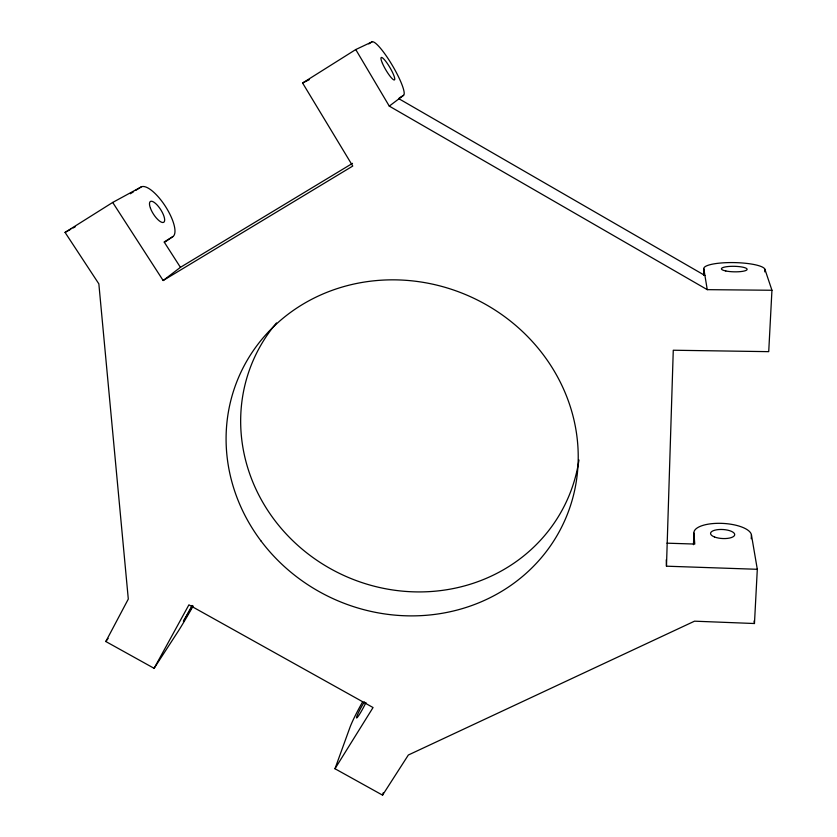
<?xml version="1.0" encoding="UTF-8"?>
<svg xmlns="http://www.w3.org/2000/svg" width="837" height="837" viewBox="0 0 837 837"><rect width="100%" height="100%" fill="white"/><g stroke="black" fill="none" stroke-linecap="round" stroke-linejoin="round"><path stroke-width="1.26" d="M362.641 701.845A26.596 2.48 -61.4 0 0 349.908 727.531L334.978 768.732L382.561 795.15L408.351 755.005L694.511 621.18L754.461 623.523L757.307 569.296L666.472 566.189L673.272 350.232L768.722 351.655L771.944 290.261L764.903 269.273A30.592 6.56 1.2 0 0 732.741 262.577A30.592 6.56 1.2 0 0 703.823 268.813L703.582 275.247M693.475 544.699L693.915 533.096A28.835 10.755 3.2 0 1 721.348 523.345A28.835 10.755 3.2 0 1 751.438 534.885L757.307 569.296M751.239 538.777L751.438 534.885M764.767 271.868L764.903 269.273M382.561 795.15L383.304 792.66M193.117 606.03A26.742 0.889 -60.1 0 1 177.873 631.757L154.102 668.324L105.818 641.519L128.302 599.062L98.85 283.858L65.056 232.404L112.702 202.439L141.16 186.954A29.462 10.159 57.2 0 1 165.548 206.561A29.462 10.159 57.2 0 1 172.914 236.578L164.418 242.406L180.426 267.338L163.152 280.521L112.702 202.439M154.102 668.324L188.911 604.837L373.051 707.537L334.978 768.732M192.52 605.988L183.397 621.347L192.123 605.486M105.818 641.519L108.13 638.401M355.756 49.55L389.278 106.121L403.57 95.324A31.042 5.629 59.5 0 0 392.532 65.725A31.042 5.629 59.5 0 0 372.057 41.85L355.756 49.55L302.586 82.999L352.754 166.061L163.152 280.521M130.342 193.755L133.585 191.715M135.751 190.355L141.16 186.954M368.772 43.911L372.057 41.85M164.062 242.008L172.914 236.578M399.197 98.002L403.57 95.324M180.426 267.338L352.503 163.351M65.056 232.404L70.737 229.275M73.007 228.03L75.278 226.775M302.586 82.999L309.313 79.651M389.278 106.121L707.255 289.654L771.944 290.261M666.984 543.171L694.773 544.06L693.915 533.096M398.987 98.787L704.921 275.499M703.823 268.813L707.255 289.654M754.074 620.991L754.461 623.523M666.262 559.786L666.472 566.189M578.953 459.973A171.805 160.83 24.4 0 1 344.289 575.668A171.805 160.83 24.4 0 1 276.503 322.946M365.947 702.473A11.163 1.036 -61.4 0 1 358.644 715.635A11.163 1.036 -61.4 0 1 357.336 715.091A11.163 1.036 -61.4 0 1 364.419 701.835M261.05 541.016A178.093 165.872 24.4 0 0 563.918 522.361A178.093 165.872 24.4 0 0 381.494 280.186A178.093 165.872 24.4 0 0 261.05 541.016M382.478 63.434A13.036 2.365 59.5 0 0 394.311 79.975A13.036 2.365 59.5 0 0 386.757 62.66A13.036 2.365 59.5 0 0 382.478 63.434M150.493 208.35A12.377 4.269 57.2 0 0 163.644 222.339A12.377 4.269 57.2 0 0 157.053 204.908A12.377 4.269 57.2 0 0 150.493 208.35M714.536 536.988A12.105 4.52 3.2 0 0 734.447 535.534A12.105 4.52 3.2 0 0 718.868 529.539A12.105 4.52 3.2 0 0 714.536 536.988M725.784 270.968A12.848 2.752 1.2 0 0 746.886 269.859A12.848 2.752 1.2 0 0 730.22 266.375A12.848 2.752 1.2 0 0 725.784 270.968"/></g></svg>
